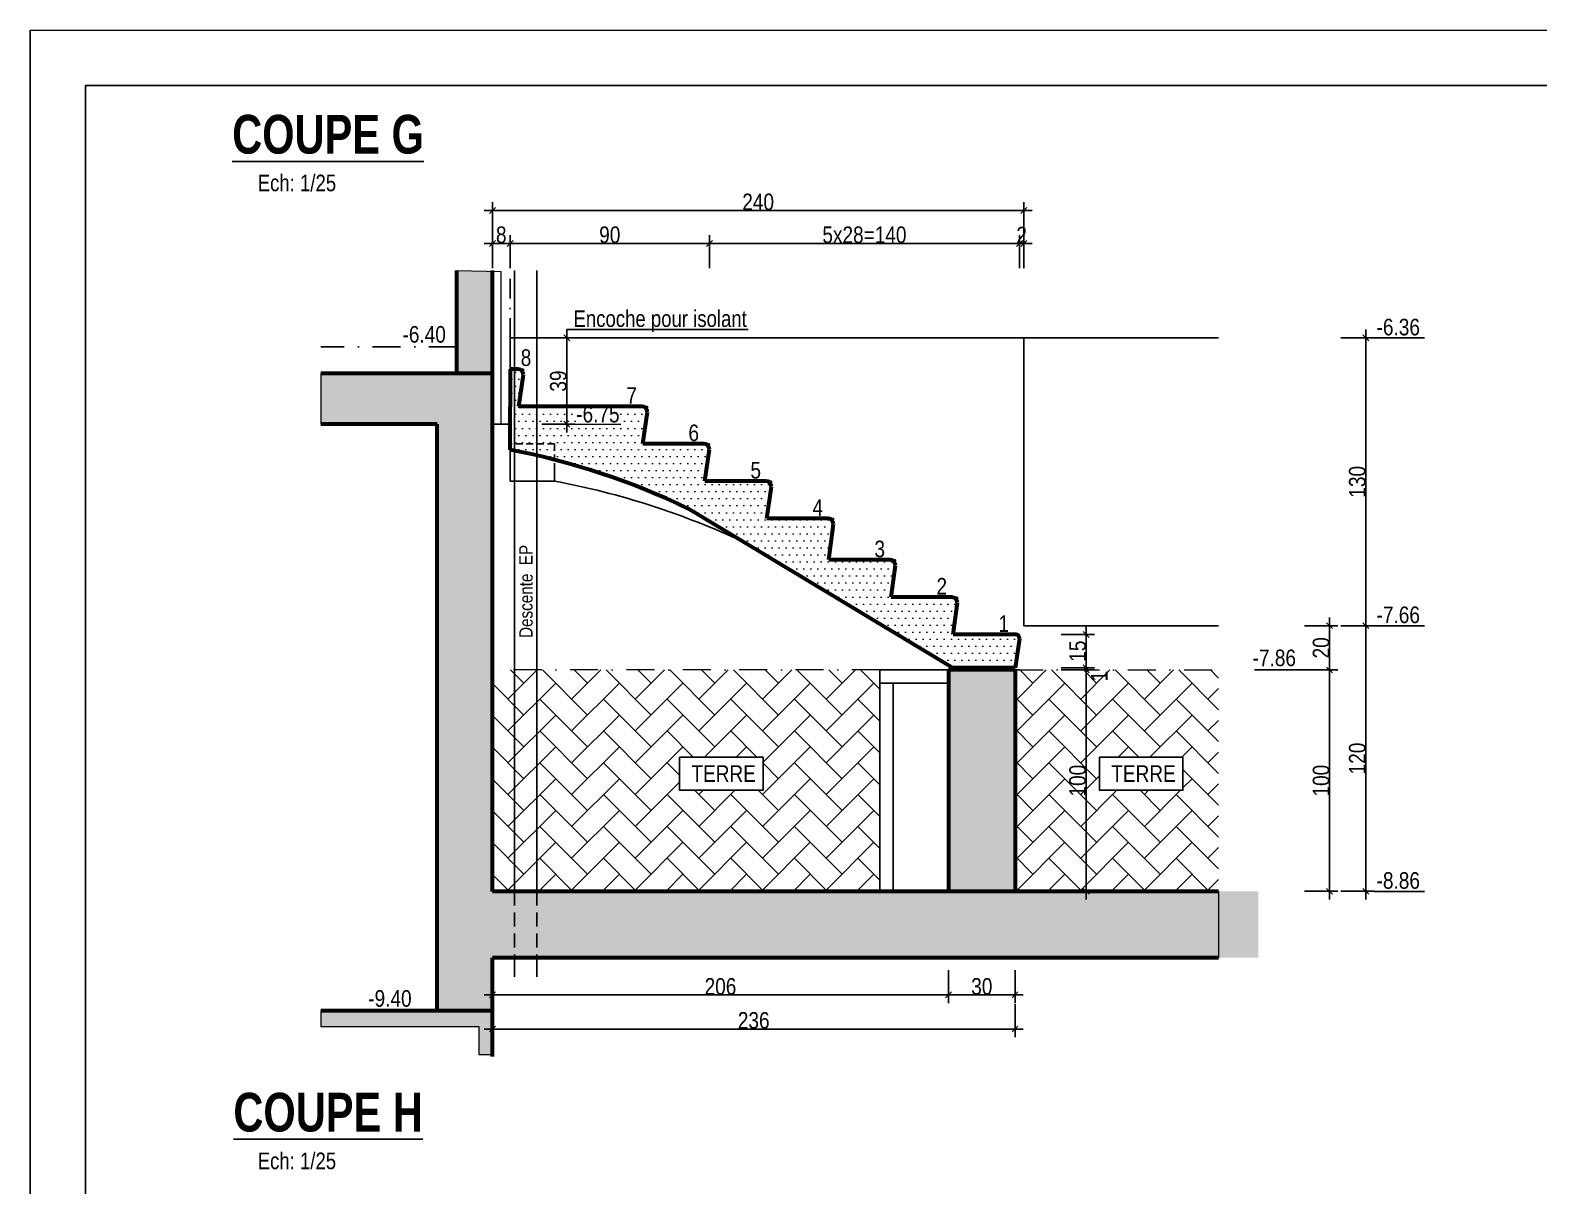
# Model space of a CAD drawing. Header units: centimetres. Extents: x 10776 to 19730, y -16504 to -13534.
# Drawn here: x 10776 to 12138, y -14578 to -13534 of the extents above; entities that cross this region are included whole.
import ezdxf
from ezdxf.enums import TextEntityAlignment as Align

# ---------------------------------------------------------------- set-up
doc = ezdxf.new("R2010")
doc.units = ezdxf.units.CM
doc.header["$PDMODE"] = 1
doc.header["$PDSIZE"] = -2
doc.linetypes.add('CACHEX2', pattern=[19.05, 12.7, -6.35])
doc.linetypes.add('TIRETPTX2', pattern=[50.8, 25.4, -12.7, 0, -12.7])
for name, color, linetype in [('01_cote_gen', 4, 'Continuous'), ('01_linteaux', 2, 'Continuous'), ('01_poch_BN', 9, 'Continuous'), ('01_poch_murs', 253, 'Continuous'), ('01_texte', 230, 'Continuous'), ('AA_COTES', 2, 'Continuous')]:
    doc.layers.add(name, color=color, linetype=linetype)
doc.layers.add('01_murs_coup', color=5, linetype='Continuous', lineweight=60)
doc.layers.add('01_tram_axes', color=2, linetype='TIRETPTX2', lineweight=9)
doc.styles.add('ARIAL NA', font='ARIALN.TTF')
doc.styles.add('impact', font='impact.ttf')
doc.styles.add('MATTE_TXT', font='arial.ttf')
doc.styles.add('STYLE2', font='ARIALN.TTF')
doc.linetypes.add('ISOLATION', pattern='A,0.00254,-2.54,[134,ltypeshp.shx,S=2.54,R=0,X=-2.54,Y=0],-5.08,[134,ltypeshp.shx,S=2.54,R=180,X=2.54,Y=0],-2.54', length=10.16254)
doc.dimstyles.new('JB25', dxfattribs={"dimscale": 0.1, "dimtxt": 150, "dimasz": 15, "dimexe": 0.1, "dimexo": 0.1, "dimgap": 0.09, "dimtad": 1, "dimdec": 1, "dimlfac": 0.5, "dimdsep": 46, "dimtxsty": 'STYLE2', "dimblk1": 'BOND_G', "dimblk2": 'BOND_D', "dimsah": 1, "dimcen": 1.5, "dimdle": 0.01, "dimse1": 1, "dimse2": 1, "dimclrd": 4, "dimclre": 2, "dimclrt": 6, "dimazin": 2, "dimtfac": 2.333333, "dimtdec": 1, "dimtix": 1, "dimtmove": 2, "dimatfit": 3, "dimldrblk": 'BOND_G', "dimfxl": 1, "dimtolj": 1, "dimtzin": 0, "dimarcsym": 0})

# ---------------------------------------------------------------- blocks, each defined once
blk = doc.blocks.new('BOND_G')
at = {"layer": 'AA_COTES', "color": 0}
for p, q in [((0, -5), (0, 15)), ((5, 0), (-5, 0)), ((1.77, 1.77), (-1.77, -1.77))]:
    blk.add_line(p, q, dxfattribs=at)
blk = doc.blocks.new('BOND_D')
at = {"layer": 'AA_COTES', "color": 0}
for p, q in [((5, 0), (-5, 0)), ((-1.77, -1.77), (1.77, 1.77)), ((0, 5), (0, -15))]:
    blk.add_line(p, q, dxfattribs=at)
blk = doc.blocks.new('*D2919')
at = {"layer": '01_cote_gen', "color": 4, "lineweight": -2, "transparency": 16777216}
blk.add_line((11729.6, -14113.6), (11729.6, -14310.6), dxfattribs=at)
at = {"layer": 'Defpoints', "color": 0, "lineweight": 0, "transparency": 16777216}
for p in [(11644.6, -14112.1), (11689.3, -14312.1), (11729.6, -14312.1)]:
    blk.add_point(p, dxfattribs=at)
at = {"layer": '01_cote_gen', "color": 4, "lineweight": -2, "transparency": 16777216, "xscale": 1.5, "yscale": 1.5, "zscale": 1.5}
for name, p, rotation in [('BOND_G', (11729.6, -14112.1), 90), ('BOND_D', (11729.6, -14312.1), 270)]:
    blk.add_blockref(name, p, dxfattribs=dict(at, rotation=rotation))
at = {"layer": '01_cote_gen', "color": 6, "lineweight": 0, "transparency": 16777216, "insert": (11721.9, -14212.1), "char_height": 15, "attachment_point": 5, "rotation": 90, "style": 'STYLE2'}
blk.add_mtext('\\A1;100', dxfattribs=at)
blk = doc.blocks.new('*D2920')
at = {"layer": '01_cote_gen', "color": 4, "lineweight": -2, "transparency": 16777216}
blk.add_line((11729.6, -14081.6), (11729.6, -14108.6), dxfattribs=at)
at = {"layer": 'Defpoints', "color": 0, "lineweight": 0, "transparency": 16777216}
for p in [(11639.9, -14080.1), (11646.5, -14110.1), (11729.6, -14110.1)]:
    blk.add_point(p, dxfattribs=at)
at = {"layer": '01_cote_gen', "color": 4, "lineweight": -2, "transparency": 16777216, "xscale": 1.5, "yscale": 1.5, "zscale": 1.5}
for name, p, rotation in [('BOND_G', (11729.6, -14080.1), 90), ('BOND_D', (11729.6, -14110.1), 270)]:
    blk.add_blockref(name, p, dxfattribs=dict(at, rotation=rotation))
at = {"layer": '01_cote_gen', "color": 6, "lineweight": 0, "transparency": 16777216, "insert": (11721.9, -14095.1), "char_height": 15, "attachment_point": 5, "rotation": 90, "style": 'STYLE2'}
blk.add_mtext('\\A1;15', dxfattribs=at)
blk = doc.blocks.new('*D2851')
at = {"layer": '01_cote_gen', "color": 4, "lineweight": -2, "transparency": 16777216}
blk.add_line((11949.4, -14113.6), (11949.4, -14310.6), dxfattribs=at)
at = {"layer": 'Defpoints', "color": 0, "lineweight": 0, "transparency": 16777216}
for p in [(11925.7, -14112.1), (11925.7, -14312.1), (11949.4, -14312.1)]:
    blk.add_point(p, dxfattribs=at)
at = {"layer": '01_cote_gen', "color": 4, "lineweight": -2, "transparency": 16777216, "xscale": 1.5, "yscale": 1.5, "zscale": 1.5}
for name, p, rotation in [('BOND_G', (11949.4, -14112.1), 90), ('BOND_D', (11949.4, -14312.1), 270)]:
    blk.add_blockref(name, p, dxfattribs=dict(at, rotation=rotation))
at = {"layer": '01_cote_gen', "color": 6, "lineweight": 0, "transparency": 16777216, "insert": (11941.8, -14212.1), "char_height": 15, "attachment_point": 5, "rotation": 90, "style": 'STYLE2'}
blk.add_mtext('\\A1;100', dxfattribs=at)
blk = doc.blocks.new('*D2852')
at = {"layer": '01_cote_gen', "color": 4, "lineweight": -2, "transparency": 16777216}
blk.add_line((11949.4, -14073.6), (11949.4, -14110.6), dxfattribs=at)
at = {"layer": 'Defpoints', "color": 0, "lineweight": 0, "transparency": 16777216}
for p in [(11914.6, -14072.1), (11914.6, -14112.1), (11949.4, -14112.1)]:
    blk.add_point(p, dxfattribs=at)
at = {"layer": '01_cote_gen', "color": 4, "lineweight": -2, "transparency": 16777216, "xscale": 1.5, "yscale": 1.5, "zscale": 1.5}
for name, p, rotation in [('BOND_G', (11949.4, -14072.1), 90), ('BOND_D', (11949.4, -14112.1), 270)]:
    blk.add_blockref(name, p, dxfattribs=dict(at, rotation=rotation))
at = {"layer": '01_cote_gen', "color": 6, "lineweight": 0, "transparency": 16777216, "insert": (11941.8, -14092.1), "char_height": 15, "attachment_point": 5, "rotation": 90, "style": 'STYLE2'}
blk.add_mtext('\\A1;20', dxfattribs=at)
blk = doc.blocks.new('*D2853')
at = {"layer": '01_cote_gen', "color": 4, "lineweight": -2, "transparency": 16777216}
blk.add_line((11982.2, -14073.6), (11982.2, -14310.6), dxfattribs=at)
at = {"layer": 'Defpoints', "color": 0, "lineweight": 0, "transparency": 16777216}
for p in [(11914.6, -14072.1), (11916.7, -14312.1), (11982.2, -14312.1)]:
    blk.add_point(p, dxfattribs=at)
at = {"layer": '01_cote_gen', "color": 4, "lineweight": -2, "transparency": 16777216, "xscale": 1.5, "yscale": 1.5, "zscale": 1.5}
for name, p, rotation in [('BOND_G', (11982.2, -14072.1), 90), ('BOND_D', (11982.2, -14312.1), 270)]:
    blk.add_blockref(name, p, dxfattribs=dict(at, rotation=rotation))
at = {"layer": '01_cote_gen', "color": 6, "lineweight": 0, "transparency": 16777216, "insert": (11974.5, -14192.1), "char_height": 15, "attachment_point": 5, "rotation": 90, "style": 'STYLE2'}
blk.add_mtext('\\A1;120', dxfattribs=at)
blk = doc.blocks.new('*D2854')
at = {"layer": '01_cote_gen', "color": 4, "lineweight": -2, "transparency": 16777216}
blk.add_line((11982.2, -13813.6), (11982.2, -14070.6), dxfattribs=at)
at = {"layer": 'Defpoints', "color": 0, "lineweight": 0, "transparency": 16777216}
for p in [(11890.1, -13812.1), (11890.1, -14072.1), (11982.2, -14072.1)]:
    blk.add_point(p, dxfattribs=at)
at = {"layer": '01_cote_gen', "color": 4, "lineweight": -2, "transparency": 16777216, "xscale": 1.5, "yscale": 1.5, "zscale": 1.5}
for name, p, rotation in [('BOND_G', (11982.2, -13812.1), 90), ('BOND_D', (11982.2, -14072.1), 270)]:
    blk.add_blockref(name, p, dxfattribs=dict(at, rotation=rotation))
at = {"layer": '01_cote_gen', "color": 6, "lineweight": 0, "transparency": 16777216, "insert": (11974.5, -13942.1), "char_height": 15, "attachment_point": 5, "rotation": 90, "style": 'STYLE2'}
blk.add_mtext('\\A1;130', dxfattribs=at)
blk = doc.blocks.new('*D2855')
at = {"layer": '01_cote_gen', "color": 4, "lineweight": -2, "transparency": 16777216}
blk.add_line((11663.8, -14405.7), (11606.8, -14405.7), dxfattribs=at)
at = {"layer": 'Defpoints', "color": 0, "lineweight": 0, "transparency": 16777216}
for p in [(11605.3, -14300.2), (11665.3, -14300.2), (11605.3, -14405.7)]:
    blk.add_point(p, dxfattribs=at)
at = {"layer": '01_cote_gen', "color": 4, "lineweight": -2, "transparency": 16777216, "xscale": 1.5, "yscale": 1.5, "zscale": 1.5, "rotation": 180}
blk.add_blockref('BOND_D', (11605.3, -14405.7), dxfattribs=at)
at = {"layer": '01_cote_gen', "color": 4, "lineweight": -2, "transparency": 16777216, "xscale": 1.5, "yscale": 1.5, "zscale": 1.5}
blk.add_blockref('BOND_G', (11665.3, -14405.7), dxfattribs=at)
at = {"layer": '01_cote_gen', "color": 6, "lineweight": 0, "transparency": 16777216, "insert": (11635.3, -14398.1), "char_height": 15, "attachment_point": 5, "style": 'STYLE2'}
blk.add_mtext('\\A1;30', dxfattribs=at)
blk = doc.blocks.new('*D2856')
at = {"layer": '01_cote_gen', "color": 4, "lineweight": -2, "transparency": 16777216}
blk.add_line((11603.8, -14405.7), (11194.8, -14405.7), dxfattribs=at)
at = {"layer": 'Defpoints', "color": 0, "lineweight": 0, "transparency": 16777216}
for p in [(11193.3, -14275.1), (11605.3, -14275.1), (11193.3, -14405.7)]:
    blk.add_point(p, dxfattribs=at)
at = {"layer": '01_cote_gen', "color": 4, "lineweight": -2, "transparency": 16777216, "xscale": 1.5, "yscale": 1.5, "zscale": 1.5, "rotation": 180}
blk.add_blockref('BOND_D', (11193.3, -14405.7), dxfattribs=at)
at = {"layer": '01_cote_gen', "color": 4, "lineweight": -2, "transparency": 16777216, "xscale": 1.5, "yscale": 1.5, "zscale": 1.5}
blk.add_blockref('BOND_G', (11605.3, -14405.7), dxfattribs=at)
at = {"layer": '01_cote_gen', "color": 6, "lineweight": 0, "transparency": 16777216, "insert": (11399.3, -14398.1), "char_height": 15, "attachment_point": 5, "style": 'STYLE2'}
blk.add_mtext('\\A1;206', dxfattribs=at)
blk = doc.blocks.new('*D2857')
at = {"layer": '01_cote_gen', "color": 4, "lineweight": -2, "transparency": 16777216}
blk.add_line((11663.8, -14436.5), (11194.8, -14436.5), dxfattribs=at)
at = {"layer": 'Defpoints', "color": 0, "lineweight": 0, "transparency": 16777216}
for p in [(11193.3, -14271.5), (11665.3, -14282.9), (11193.3, -14436.5)]:
    blk.add_point(p, dxfattribs=at)
at = {"layer": '01_cote_gen', "color": 4, "lineweight": -2, "transparency": 16777216, "xscale": 1.5, "yscale": 1.5, "zscale": 1.5, "rotation": 180}
blk.add_blockref('BOND_D', (11193.3, -14436.5), dxfattribs=at)
at = {"layer": '01_cote_gen', "color": 4, "lineweight": -2, "transparency": 16777216, "xscale": 1.5, "yscale": 1.5, "zscale": 1.5}
blk.add_blockref('BOND_G', (11665.3, -14436.5), dxfattribs=at)
at = {"layer": '01_cote_gen', "color": 6, "lineweight": 0, "transparency": 16777216, "insert": (11429.3, -14428.8), "char_height": 15, "attachment_point": 5, "style": 'STYLE2'}
blk.add_mtext('\\A1;236', dxfattribs=at)
blk = doc.blocks.new('*D2858')
at = {"layer": '01_cote_gen', "color": 4, "lineweight": -2, "transparency": 16777216}
for p, q in [((11729.6, -14108.6), (11729.6, -14107.1)), ((11729.6, -14112.1), (11729.6, -14110.1)), ((11729.6, -14113.6), (11729.6, -14115.1))]:
    blk.add_line(p, q, dxfattribs=at)
at = {"layer": 'Defpoints', "color": 0, "lineweight": 0, "transparency": 16777216}
for p in [(11724.9, -14110.1), (11724.9, -14112.1), (11729.6, -14110.1)]:
    blk.add_point(p, dxfattribs=at)
at = {"layer": '01_cote_gen', "color": 4, "lineweight": -2, "transparency": 16777216, "xscale": 1.5, "yscale": 1.5, "zscale": 1.5}
for name, p, rotation in [('BOND_D', (11729.6, -14110.1), 270), ('BOND_G', (11729.6, -14112.1), 90)]:
    blk.add_blockref(name, p, dxfattribs=dict(at, rotation=rotation))
at = {"layer": '01_cote_gen', "color": 6, "lineweight": 0, "transparency": 16777216, "insert": (11741.4, -14117.6), "char_height": 15, "attachment_point": 5, "rotation": 90, "style": 'STYLE2'}
blk.add_mtext('\\A1;1', dxfattribs=at)
blk = doc.blocks.new('*D2954')
at = {"layer": '01_poch_BN', "color": 4, "lineweight": -2, "transparency": 16777216}
blk.add_line((11194.8, -13697), (11671.8, -13697), dxfattribs=at)
at = {"layer": 'Defpoints', "color": 0, "lineweight": 0, "transparency": 16777216}
for p in [(11673.3, -13697), (11193.3, -13751.8), (11673.3, -13848)]:
    blk.add_point(p, dxfattribs=at)
at = {"layer": '01_poch_BN', "color": 4, "lineweight": -2, "transparency": 16777216, "xscale": 1.5, "yscale": 1.5, "zscale": 1.5, "rotation": 180}
blk.add_blockref('BOND_G', (11193.3, -13697), dxfattribs=at)
at = {"layer": '01_poch_BN', "color": 4, "lineweight": -2, "transparency": 16777216, "xscale": 1.5, "yscale": 1.5, "zscale": 1.5}
blk.add_blockref('BOND_D', (11673.3, -13697), dxfattribs=at)
at = {"layer": '01_poch_BN', "color": 6, "lineweight": 0, "transparency": 16777216, "insert": (11433.3, -13689.3), "char_height": 15, "attachment_point": 5, "style": 'STYLE2'}
blk.add_mtext('\\A1;240', dxfattribs=at)
blk = doc.blocks.new('*D2955')
at = {"layer": '01_poch_BN', "color": 4, "lineweight": -2, "transparency": 16777216}
blk.add_line((11390.8, -13726.7), (11667.8, -13726.7), dxfattribs=at)
at = {"layer": 'Defpoints', "color": 0, "lineweight": 0, "transparency": 16777216}
for p in [(11389.3, -13732.4), (11669.3, -13726.7), (11669.3, -14072.1)]:
    blk.add_point(p, dxfattribs=at)
at = {"layer": '01_poch_BN', "color": 4, "lineweight": -2, "transparency": 16777216, "xscale": 1.5, "yscale": 1.5, "zscale": 1.5, "rotation": 180}
blk.add_blockref('BOND_G', (11389.3, -13726.7), dxfattribs=at)
at = {"layer": '01_poch_BN', "color": 4, "lineweight": -2, "transparency": 16777216, "xscale": 1.5, "yscale": 1.5, "zscale": 1.5}
blk.add_blockref('BOND_D', (11669.3, -13726.7), dxfattribs=at)
at = {"layer": '01_poch_BN', "color": 6, "lineweight": 0, "transparency": 16777216, "insert": (11529.3, -13719), "char_height": 15, "attachment_point": 5, "style": 'STYLE2'}
blk.add_mtext('\\A1;5x28=140', dxfattribs=at)
blk = doc.blocks.new('*D2956')
at = {"layer": '01_cote_gen', "color": 4, "lineweight": -2, "transparency": 16777216}
blk.add_line((11210.8, -13726.7), (11387.8, -13726.7), dxfattribs=at)
at = {"layer": 'Defpoints', "color": 0, "lineweight": 0, "transparency": 16777216}
for p in [(11389.3, -13726.7), (11389.3, -13749.2), (11209.3, -13857.2)]:
    blk.add_point(p, dxfattribs=at)
at = {"layer": '01_cote_gen', "color": 4, "lineweight": -2, "transparency": 16777216, "xscale": 1.5, "yscale": 1.5, "zscale": 1.5, "rotation": 180}
blk.add_blockref('BOND_G', (11209.3, -13726.7), dxfattribs=at)
at = {"layer": '01_cote_gen', "color": 4, "lineweight": -2, "transparency": 16777216, "xscale": 1.5, "yscale": 1.5, "zscale": 1.5}
blk.add_blockref('BOND_D', (11389.3, -13726.7), dxfattribs=at)
at = {"layer": '01_cote_gen', "color": 6, "lineweight": 0, "transparency": 16777216, "insert": (11299.3, -13719), "char_height": 15, "attachment_point": 5, "style": 'STYLE2'}
blk.add_mtext('\\A1;90', dxfattribs=at)
blk = doc.blocks.new('*D2957')
at = {"layer": '01_cote_gen', "color": 4, "lineweight": -2, "transparency": 16777216}
blk.add_line((11194.8, -13726.7), (11207.8, -13726.7), dxfattribs=at)
at = {"layer": 'Defpoints', "color": 0, "lineweight": 0, "transparency": 16777216}
for p in [(11193.3, -13719.5), (11209.3, -13726.7), (11209.3, -13734.2)]:
    blk.add_point(p, dxfattribs=at)
at = {"layer": '01_cote_gen', "color": 4, "lineweight": -2, "transparency": 16777216, "xscale": 1.5, "yscale": 1.5, "zscale": 1.5, "rotation": 180}
blk.add_blockref('BOND_G', (11193.3, -13726.7), dxfattribs=at)
at = {"layer": '01_cote_gen', "color": 4, "lineweight": -2, "transparency": 16777216, "xscale": 1.5, "yscale": 1.5, "zscale": 1.5}
blk.add_blockref('BOND_D', (11209.3, -13726.7), dxfattribs=at)
at = {"layer": '01_cote_gen', "color": 6, "lineweight": 0, "transparency": 16777216, "insert": (11201.3, -13719), "char_height": 15, "attachment_point": 5, "style": 'STYLE2'}
blk.add_mtext('\\A1;8', dxfattribs=at)
blk = doc.blocks.new('*D2958')
at = {"layer": '01_cote_gen', "color": 4, "lineweight": -2, "transparency": 16777216}
for p, q in [((11667.8, -13726.7), (11666.3, -13726.7)), ((11673.3, -13726.7), (11669.3, -13726.7)), ((11674.8, -13726.7), (11676.3, -13726.7))]:
    blk.add_line(p, q, dxfattribs=at)
at = {"layer": 'Defpoints', "color": 0, "lineweight": 0, "transparency": 16777216}
for p in [(11669.3, -13719.5), (11673.3, -13719.5), (11669.3, -13726.7)]:
    blk.add_point(p, dxfattribs=at)
at = {"layer": '01_cote_gen', "color": 4, "lineweight": -2, "transparency": 16777216, "xscale": 1.5, "yscale": 1.5, "zscale": 1.5}
blk.add_blockref('BOND_D', (11669.3, -13726.7), dxfattribs=at)
at = {"layer": '01_cote_gen', "color": 4, "lineweight": -2, "transparency": 16777216, "xscale": 1.5, "yscale": 1.5, "zscale": 1.5, "rotation": 180}
blk.add_blockref('BOND_G', (11673.3, -13726.7), dxfattribs=at)
at = {"layer": '01_cote_gen', "color": 6, "lineweight": 0, "transparency": 16777216, "insert": (11671.3, -13719.2), "char_height": 15, "attachment_point": 5, "style": 'STYLE2'}
blk.add_mtext('\\A1;2', dxfattribs=at)
blk = doc.blocks.new('*D2984')
at = {"layer": '01_cote_gen', "color": 4, "lineweight": -2, "transparency": 16777216}
blk.add_line((11260.5, -13813.6), (11260.5, -13888.6), dxfattribs=at)
at = {"layer": 'Defpoints', "color": 0, "lineweight": 0, "transparency": 16777216}
for p in [(11222, -13812.1), (11208.1, -13890.1), (11260.5, -13890.1)]:
    blk.add_point(p, dxfattribs=at)
at = {"layer": '01_cote_gen', "color": 4, "lineweight": -2, "transparency": 16777216, "xscale": 1.5, "yscale": 1.5, "zscale": 1.5}
for name, p, rotation in [('BOND_G', (11260.5, -13812.1), 90), ('BOND_D', (11260.5, -13890.1), 270)]:
    blk.add_blockref(name, p, dxfattribs=dict(at, rotation=rotation))
at = {"layer": '01_cote_gen', "color": 6, "lineweight": 0, "transparency": 16777216, "insert": (11252.9, -13851.1), "char_height": 15, "attachment_point": 5, "rotation": 90, "style": 'STYLE2'}
blk.add_mtext('\\A1;39', dxfattribs=at)

msp = doc.modelspace()

# ---------------------------------------------------------------- hatches: boundary and pattern name
at = {"layer": '01_poch_BN', "lineweight": 0}
h = msp.add_hatch(color=256, dxfattribs=at)
h.dxf.hatch_style = 1
h.paths.add_polyline_path([(11193.3, -13751.85), (11161.3, -13751.08), (11161.3, -13844.13), (11193.3, -13844.13)])
h.paths.add_polyline_path([(11193.3, -13844.13), (11038.47, -13844.13), (11038.47, -13890.13), (11143.3, -13890.13), (11143.3, -14420.13), (11193.3, -14420.13), (11193.3, -14372.13), (11213.3, -14372.13), (11213.3, -14312.13), (11193.3, -14312.13)])
h = msp.add_hatch(dxfattribs=at)
h.set_pattern_fill('DOTS', color=2, scale=4)
h.paths.add_polyline_path([(11501.3, -13980.26, 0.4142136), (11496.3, -13975.26), (11441.3, -13975.26), (11445.3, -13946.52, 0.4142136), (11440.3, -13941.52), (11385.3, -13941.52), (11389.3, -13912.78, 0.4142136), (11384.3, -13907.78), (11329.26, -13907.78), (11333.26, -13879.04, 0.4142136), (11328.26, -13874.04), (11233.3, -13874.04), (11233.3, -13907.78), (11249.3, -13907.78), (11249.3, -13922.13, -0.0484813), (11369.93, -13966.19), (11608.84, -14110.13), (11665.3, -14110.13), (11669.28, -14083.52, 0.4535919), (11666.3, -14080.13), (11609.3, -14080.13), (11613.3, -14051.39, 0.4142136), (11608.3, -14046.39), (11553.3, -14046.39), (11557.3, -14017.65, 0.4142136), (11552.3, -14012.65), (11497.3, -14012.65)])
h.paths.add_polyline_path([(11233.3, -13874.04), (11213.3, -13874.04), (11213.3, -13907.78), (11233.3, -13907.78)])
h.paths.add_polyline_path([(11233.3, -13907.78), (11213.3, -13907.78), (11213.3, -13913.87, -0.0077071), (11233.3, -13918.2)])
h.paths.add_polyline_path([(11249.3, -13907.78), (11233.3, -13907.78), (11233.3, -13918.2, -0.0062053), (11249.3, -13922.13)])
h.paths.add_polyline_path([(11221.26, -13845.34, 0.4142136), (11216.26, -13840.34), (11213.3, -13840.34), (11213.3, -13874.04), (11217.27, -13874.04)])
h.paths.add_polyline_path([(11213.3, -13840.34), (11209.3, -13840.34), (11209.3, -13874.04), (11213.3, -13874.04)])
h.paths.add_polyline_path([(11265.17, -13892.49), (11312, -13892.49), (11312, -13869.52), (11265.17, -13869.52)], flags=9)
h = msp.add_hatch(color=256, dxfattribs=at)
h.dxf.hatch_style = 1
h.paths.add_polyline_path([(11665.3, -14112.13), (11605.3, -14112.13), (11605.3, -14312.13), (11665.3, -14312.13)])
h.paths.add_polyline_path([(11885.21, -14312.13), (11233.3, -14312.13), (11233.3, -14372.13), (11885.21, -14372.13)])
h = msp.add_hatch(color=256, dxfattribs=at)
h.dxf.hatch_style = 1
h.paths.add_polyline_path([(11233.3, -14312.13), (11213.3, -14312.13), (11213.3, -14372.13), (11233.3, -14372.13)])
h = msp.add_hatch(color=256, dxfattribs=at)
h.dxf.hatch_style = 1
h.paths.add_polyline_path([(11193.3, -14420.13), (11038.47, -14420.13), (11038.47, -14434.18), (11181.18, -14434.18), (11181.18, -14459.66), (11193.3, -14459.66)])
at = {"layer": '01_poch_murs', "lineweight": 0}
h = msp.add_hatch(dxfattribs=at)
h.set_pattern_fill('AR-HBONE', color=256, scale=0.2)
h.paths.add_polyline_path([(11213.3, -14112.13), (11193.3, -14112.13), (11193.3, -14312.13), (11213.3, -14312.13)])
h.paths.add_polyline_path([(11233.3, -14112.13), (11213.3, -14112.13), (11213.3, -14312.13), (11233.3, -14312.13)])
h.paths.add_polyline_path([(11543.3, -14112.13), (11233.3, -14112.13), (11233.3, -14312.13), (11317.94, -14312.13), (11543.3, -14312.13)])
h.paths.add_polyline_path([(11362.3, -14220.84), (11362.3, -14190.9), (11437.72, -14190.9), (11437.72, -14220.84)], flags=16)
h.paths.add_polyline_path([(11369.29, -14216.97), (11435.01, -14216.97), (11435.01, -14194.47), (11369.29, -14194.47)], flags=8)
h = msp.add_hatch(dxfattribs=at)
h.set_pattern_fill('AR-HBONE', color=256, scale=0.2)
h.paths.add_polyline_path([(11849.21, -14112.13), (11665.3, -14112.13), (11665.3, -14312.13), (11849.21, -14312.13)])
h.paths.add_polyline_path([(11816.92, -14190.9), (11816.92, -14220.84), (11741.5, -14220.84), (11741.5, -14190.9)], flags=16)
h.paths.add_polyline_path([(11737.42, -14230.71), (11737.42, -14194.54), (11706.2, -14194.54), (11706.2, -14230.71)], flags=24)
h.paths.add_polyline_path([(11757.04, -14125.46), (11757.04, -14108.41), (11725.81, -14108.41), (11725.81, -14125.46)], flags=9)
h.paths.add_polyline_path([(11748.49, -14216.97), (11814.21, -14216.97), (11814.21, -14194.47), (11748.49, -14194.47)], flags=8)

# ---------------------------------------------------------------- linework, layer by layer
at = {"layer": '01_cote_gen'}
msp.add_line((10775.83, -16504.04), (10775.83, -13534.04), dxfattribs=at)
at = {"layer": '01_linteaux', "linetype": 'TIRETPTX2', "ltscale": 0.7}
msp.add_line((11209.3, -13812.13), (11209.3, -13751.08), dxfattribs=at)
at = {"layer": '01_linteaux'}
for p, q in [((11213.3, -14312.13), (11213.3, -13751.08)), ((11233.3, -14312.13), (11233.3, -13751.08)), ((11849.21, -13812.13), (11209.3, -13812.13)), ((11209.3, -13840.34), (11209.3, -13812.13)), ((11673.3, -14072.13), (11673.3, -13812.13)), ((11219.4, -13840.34), (11221.26, -13840.34)), ((11221.26, -13840.34), (11221.26, -13841.84)), ((11331.4, -13874.04), (11333.26, -13874.04)), ((11333.26, -13874.04), (11333.26, -13875.54)), ((11387.44, -13907.78), (11389.3, -13907.78)), ((11389.26, -13907.78), (11389.26, -13909.05)), ((11209.3, -13913.08), (11209.3, -13941.52)), ((11249.3, -13925.12), (11249.3, -13941.52)), ((11209.3, -13941.52), (11249.3, -13941.52)), ((11443.44, -13941.52), (11445.3, -13941.52)), ((11445.26, -13941.52), (11445.26, -13942.79)), ((11499.44, -13975.26), (11501.3, -13975.26)), ((11501.26, -13975.26), (11501.26, -13976.53)), ((11555.44, -14012.65), (11557.3, -14012.65)), ((11557.3, -14012.65), (11557.3, -14013.92)), ((11611.44, -14046.39), (11613.3, -14046.39)), ((11613.26, -14046.39), (11613.26, -14047.66)), ((11613.3, -14046.39), (11613.3, -14050.78)), ((11849.21, -14072.13), (11673.3, -14072.13)), ((11667.44, -14080.13), (11669.3, -14080.13)), ((11669.3, -14080.13), (11669.3, -14084.52)), ((11605.3, -14112.13), (11543.3, -14112.13)), ((11543.3, -14112.13), (11543.3, -14312.13)), ((11605.3, -14124.13), (11543.3, -14124.13)), ((11555.3, -14124.13), (11555.3, -14312.13)), ((11213.3, -14389.5), (11213.3, -14372.13)), ((11233.3, -14389.5), (11233.3, -14372.13))]:
    msp.add_line(p, q, dxfattribs=at)
at = {"layer": '01_linteaux', "linetype": 'TIRETPTX2'}
for p, q in [((11161.3, -13820.13), (11038.47, -13820.13)), ((11193.3, -13890.13), (11209.3, -13890.13)), ((11669.3, -14112.13), (11665.3, -14112.13))]:
    msp.add_line(p, q, dxfattribs=at)
at = {"layer": '01_linteaux', "linetype": 'CACHEX2', "ltscale": 0.5}
for q in [(11209.3, -13907.78), (11249.3, -13925.12)]:
    msp.add_line((11249.3, -13907.78), q, dxfattribs=at)
at = {"layer": '01_linteaux', "linetype": 'CACHEX2'}
for p, q in [((11213.3, -14312.13), (11213.3, -14372.13)), ((11233.3, -14312.13), (11233.3, -14372.13))]:
    msp.add_line(p, q, dxfattribs=at)
at = {"layer": '01_linteaux'}
msp.add_arc((11119.21, -14639.35), 709.86, 64.91944, 79.44038, dxfattribs=at)
at = {"layer": '01_murs_coup'}
for p, q in [((11161.3, -13844.13), (11161.3, -13751.08)), ((11193.3, -13844.13), (11193.3, -13751.08)), ((11209.3, -13840.34), (11209.3, -13874.04)), ((11216.26, -13840.34), (11209.3, -13840.34)), ((11193.3, -13844.13), (11038.47, -13844.13)), ((11193.3, -14312.13), (11193.3, -13844.13)), ((11217.27, -13874.04), (11221.26, -13845.34)), ((11209.3, -13913.08), (11209.3, -13874.04)), ((11328.26, -13874.04), (11217.27, -13874.04)), ((11329.26, -13907.78), (11333.26, -13879.04)), ((11143.3, -13890.13), (11038.47, -13890.13)), ((11143.3, -14420.13), (11143.3, -13890.13)), ((11384.3, -13907.78), (11329.26, -13907.78)), ((11385.3, -13941.52), (11389.3, -13912.78)), ((11440.3, -13941.52), (11385.3, -13941.52)), ((11441.3, -13975.26), (11445.3, -13946.52)), ((11608.84, -14110.13), (11369.93, -13966.19)), ((11496.3, -13975.26), (11441.3, -13975.26)), ((11497.3, -14012.65), (11501.3, -13980.26)), ((11552.3, -14012.65), (11497.3, -14012.65)), ((11553.3, -14046.39), (11557.3, -14017.65)), ((11608.3, -14046.39), (11553.3, -14046.39)), ((11609.3, -14080.13), (11613.3, -14051.39)), ((11666.3, -14080.13), (11609.3, -14080.13)), ((11669.28, -14083.52), (11665.3, -14110.13)), ((11605.3, -14112.13), (11605.3, -14312.13)), ((11665.3, -14112.13), (11605.3, -14112.13)), ((11665.3, -14110.13), (11608.84, -14110.13)), ((11665.3, -14112.13), (11665.3, -14312.13)), ((11849.21, -14312.13), (11193.3, -14312.13)), ((11849.21, -14372.13), (11193.3, -14372.13)), ((11193.3, -14461.35), (11193.3, -14372.13)), ((11193.3, -14420.13), (11038.47, -14420.13))]:
    msp.add_line(p, q, dxfattribs=at)
for centre, radius, start, end in [((11216.26, -13845.34), 5, 0, 90), ((11328.26, -13879.04), 5, 0, 90), ((11384.3, -13912.78), 5, 0, 90), ((11082.95, -14564.75), 663.8, 64.38441, 79.02716), ((11440.3, -13946.52), 5, 0, 90), ((11496.3, -13980.26), 5, 0, 90), ((11552.3, -14017.65), 5, 0, 90), ((11608.3, -14051.39), 5, 0, 90), ((11666.3, -14083.13), 3, 352.40536, 90)]:
    msp.add_arc(centre, radius, start, end, dxfattribs=at)
at = {"layer": '01_poch_BN', "lineweight": 0}
for p, q in [((10775.83, -13534.04), (19729.76, -13534.04)), ((11161.3, -13751.08), (11201.3, -13752.04)), ((11038.47, -13844.13), (11038.47, -13890.13)), ((11317.94, -14312.13), (11193.3, -14312.13)), ((11849.21, -14312.13), (11849.21, -14372.13)), ((11193.3, -14372.13), (11305.64, -14372.13)), ((11038.47, -14420.13), (11038.47, -14434.18)), ((11038.47, -14434.18), (11181.18, -14434.18)), ((11181.18, -14434.18), (11181.18, -14459.66)), ((11181.18, -14459.66), (11193.3, -14459.66))]:
    msp.add_line(p, q, dxfattribs=at)
at = {"layer": '01_poch_murs', "linetype": 'ISOLATION', "lineweight": 0, "ltscale": 0.7}
msp.add_line((11201.3, -13890.13), (11201.3, -13752.04), dxfattribs=at)
at = {"layer": '01_poch_murs', "lineweight": 0}
msp.add_line((11268.03, -13890.13), (11309.2, -13890.13), dxfattribs=at)
at = {"layer": '01_texte'}
for p, q in [((10825.83, -16454.04), (10825.83, -13584.04)), ((19679.76, -13584.04), (10825.83, -13584.04)), ((11260.53, -13804.63), (11424.44, -13804.63)), ((11989.71, -13812.13), (12035.05, -13812.13)), ((11989.71, -14072.13), (12035.05, -14072.13)), ((11881.6, -14112.13), (11926.94, -14112.13)), ((11989.71, -14312.13), (12035.05, -14312.13))]:
    msp.add_line(p, q, dxfattribs=at)
for points in [[(11362.3, -14190.9), (11437.72, -14190.9), (11437.72, -14220.84), (11362.3, -14220.84)], [(11741.5, -14190.9), (11816.92, -14190.9), (11816.92, -14220.84), (11741.5, -14220.84)]]:
    msp.add_lwpolyline(points, close=True, dxfattribs=at)
at = {"layer": '01_tram_axes'}
for p, q in [((11543.3, -14112.13), (11189.3, -14112.13)), ((11665.3, -14112.13), (11849.21, -14112.13))]:
    msp.add_line(p, q, dxfattribs=at)

# ---------------------------------------------------------------- texts
at = {"layer": '01_texte', "style": 'impact'}
for s, p in [('%%UCOUPE G', (11044.87, -13656.08)), ('%%UCOUPE H', (11044.87, -14539.62))]:
    msp.add_text(s, height=35, dxfattribs=at).set_placement(p, align=Align.BOTTOM_CENTER)
at = {"layer": '01_texte', "style": 'MATTE_TXT', "width": 0.8}
for s, p in [('Ech: 1/25', (11016.73, -13684.1)), ('Encoche pour isolant', (11344.82, -13806.67)), ('Ech: 1/25', (11016.73, -14567.64))]:
    msp.add_text(s, height=15, dxfattribs=at).set_placement(p, align=Align.BOTTOM_CENTER)
at = {"layer": '01_texte', "style": 'ARIAL NA'}
for s, p in [('-6.40', (11112.11, -13816.37)), ('-6.36', (11991.87, -13809.79)), ('8', (11218.87, -13837.44)), ('7', (11314.3, -13871.64)), ('-6.75', (11269, -13888.41)), ('6', (11370.35, -13905.38)), ('5', (11426.35, -13939.12)), ('4', (11482.35, -13972.86)), ('3', (11538.35, -14010.25)), ('2', (11594.35, -14043.99)), ('-7.66', (11991.87, -14069.79)), ('1', (11650.35, -14077.73)), ('-7.86', (11879.91, -14108.68)), ('TERRE', (11373.04, -14213.22)), ('TERRE', (11752.24, -14213.22)), ('-8.86', (11991.87, -14309.79)), ('-9.40', (11081.17, -14416.37))]:
    msp.add_text(s, height=15, dxfattribs=at).set_placement(p)
msp.add_text('Descente  EP', height=12, rotation=90, dxfattribs=at).set_placement((11229.61, -14083.14))

# ---------------------------------------------------------------- dimensions: what is measured, and where the dimension line sits
at = {"layer": '01_cote_gen', "lineweight": 0}
for base, p1, p2, picture, middle in [((11209.3, -13726.7), (11193.3, -13719.48), (11209.3, -13734.2), '*D2957', (11201.3, -13719.03)), ((11389.3, -13726.7), (11209.3, -13857.19), (11389.3, -13749.2), '*D2956', (11299.3, -13719.03)), ((11669.3, -13726.7), (11673.3, -13719.48), (11669.3, -13719.48), '*D2958', (11671.3, -13719.16)), ((11193.3, -14436.48), (11665.3, -14282.93), (11193.3, -14271.5), '*D2857', (11429.3, -14428.81)), ((11193.3, -14405.72), (11605.3, -14275.07), (11193.3, -14275.07), '*D2856', (11399.3, -14398.05)), ((11605.3, -14405.72), (11665.3, -14300.2), (11605.3, -14300.2), '*D2855', (11635.3, -14398.05))]:
    dim = msp.add_linear_dim(base=base, p1=p1, p2=p2, dimstyle='JB25', dxfattribs=at)
    dim.commit()
    dim.dimension.update_dxf_attribs({"geometry": picture, "text_midpoint": middle})
for base, p1, p2, picture, middle in [((11260.53, -13890.13), (11222.03, -13812.13), (11208.07, -13890.13), '*D2984', (11252.86, -13851.13)), ((11982.21, -14072.13), (11890.09, -13812.13), (11890.09, -14072.13), '*D2854', (11974.55, -13942.13)), ((11729.56, -14110.13), (11639.92, -14080.13), (11646.45, -14110.13), '*D2920', (11721.89, -14095.13)), ((11949.44, -14112.13), (11914.63, -14072.13), (11914.63, -14112.13), '*D2852', (11941.77, -14092.13)), ((11982.21, -14312.13), (11914.63, -14072.13), (11916.7, -14312.13), '*D2853', (11974.55, -14192.13)), ((11729.56, -14312.13), (11644.64, -14112.13), (11689.28, -14312.13), '*D2919', (11721.89, -14212.13)), ((11949.44, -14312.13), (11925.71, -14112.13), (11925.71, -14312.13), '*D2851', (11941.77, -14212.13))]:
    dim = msp.add_linear_dim(base=base, p1=p1, p2=p2, angle=90, dimstyle='JB25', dxfattribs=at)
    dim.commit()
    dim.dimension.update_dxf_attribs({"geometry": picture, "text_midpoint": middle})
dim = msp.add_linear_dim(base=(11729.56, -14110.13), p1=(11724.91, -14112.13), p2=(11724.91, -14110.13), angle=90, dimstyle='JB25', dxfattribs=at)
dim.commit()
dim.dimension.update_dxf_attribs({"geometry": '*D2858', "text_midpoint": (11741.38, -14117.61), "dimtype": 160})
at = {"layer": '01_poch_BN', "lineweight": 0}
dim = msp.add_linear_dim(base=(11673.3, -13696.98), p1=(11193.3, -13751.85), p2=(11673.3, -13848.01), dimstyle='JB25', dxfattribs=at)
dim.commit()
dim.dimension.update_dxf_attribs({"geometry": '*D2954', "text_midpoint": (11433.3, -13689.32)})
dim = msp.add_linear_dim(base=(11669.3, -13726.7), p1=(11389.3, -13732.44), p2=(11669.3, -14072.13), text='5x28=140', dimstyle='JB25', dxfattribs=at)
dim.commit()
dim.dimension.update_dxf_attribs({"geometry": '*D2955', "text_midpoint": (11529.3, -13719.03)})

doc.saveas('drawing.dxf')
